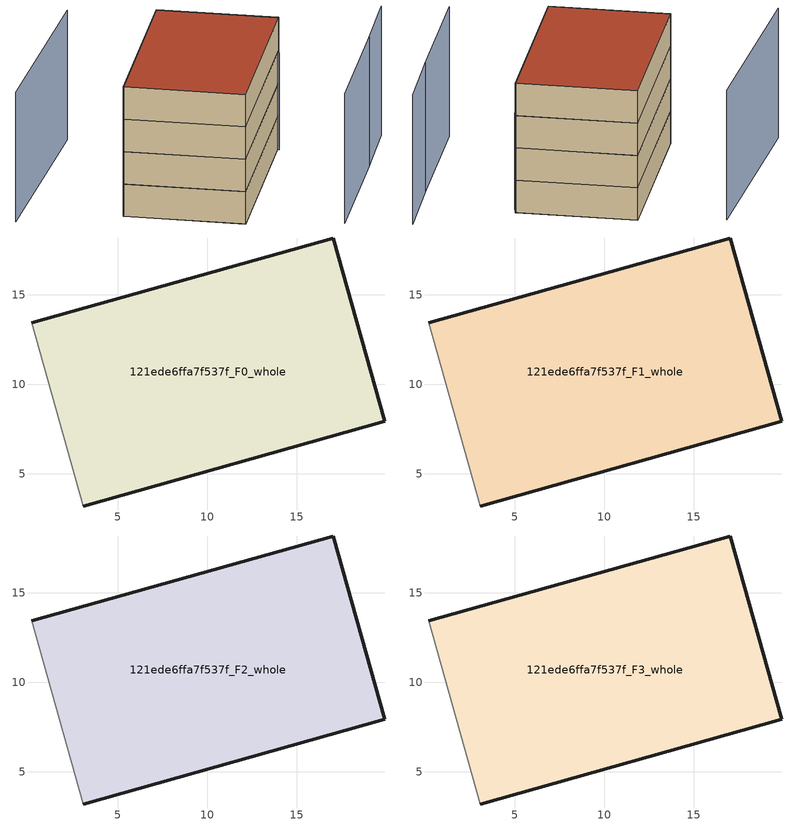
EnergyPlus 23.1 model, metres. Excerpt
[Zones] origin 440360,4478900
121ede6ffa7f537f_F0_whole
 floor ground (EU_floor_Construction): 19.91,7.93 17.03,18.16 0.21,13.42 3.08,3.2 z0
 wall outside (EU_wall_Construction): 0.21,13.42 17.03,18.16 19.91,7.93 3.08,3.2 z0:3
 wall adiabatic (EU_wall_Construction): 3.08,3.2 0.21,13.42 z0:3
121ede6ffa7f537f_F1_whole
 floor to 121ede6ffa7f537f_F0_whole (EU_floor_Construction): 19.9,7.93 17.02,18.16 0.2,13.42 3.08,3.2 z3
 wall outside (EU_wall_Construction): 0.21,13.42 17.03,18.16 19.91,7.93 3.08,3.2 z3:6
 wall adiabatic (EU_wall_Construction): 3.08,3.2 0.21,13.42 z3:6
121ede6ffa7f537f_F2_whole
 floor to 121ede6ffa7f537f_F1_whole (EU_floor_Construction): 19.9,7.93 17.02,18.16 0.2,13.42 3.08,3.2 z6
 wall outside (EU_wall_Construction): 0.21,13.42 17.03,18.16 19.91,7.93 3.08,3.2 z6:9
 wall adiabatic (EU_wall_Construction): 3.08,3.2 0.21,13.42 z6:9
121ede6ffa7f537f_F3_whole
 floor to 121ede6ffa7f537f_F2_whole (EU_floor_Construction): 19.9,7.93 17.02,18.16 0.2,13.42 3.08,3.2 z9
 wall outside (EU_wall_Construction): 0.21,13.42 17.03,18.16 19.91,7.93 3.08,3.2 z9:12
 wall adiabatic (EU_wall_Construction): 3.08,3.2 0.21,13.42 z9:12
 roof outside (EU_roof_Construction): 17.03,18.16 19.91,7.93 3.08,3.2 0.21,13.42 z12
shading: 6.81,-4.42 19.25,-0.95 / 13.67,25.02 -4.77,21.27 / 19.06,-0.98 25.92,1.04 z0:12; 19.33,7.59 16.53,17.53 z0:9
[Building]
EU S2 Campaign: North Axis=0; Terrain=City; Solar Distribution=FullExterior
[Site:Location]
Madrid: Latitude=40.5; Longitude=-3.5; Time Zone=1; Elevation=609
[SizingPeriod:WeatherFileDays]
AnnualSizingPeriod: Begin Month=1; Begin Day of Month=1; End Month=12; End Day of Month=31; Day of Week for Start Day=Monday; Use Weather File Daylight Saving Period=No; Use Weather File Rain and Snow Indicators=No
[MATERIAL]
EU_InternalMass_Material: Roughness=MediumRough; Thickness=0.1; Conductivity=1; Density=1800; Specific Heat=900; Thermal Absorptance=0.9; Solar Absorptance=0.7; Visible Absorptance=0.7
[MATERIAL:NOMASS] Roughness=MediumRough; Thermal Absorptance=0.9; Solar Absorptance=0.7; Visible Absorptance=0.7
Name | Thermal Resistance
EU_wall_NoMass | 0.609216
EU_roof_NoMass | 0.513268
EU_floor_NoMass | 0.568163
[CONSTRUCTION]
EU_wall_Construction: EU_wall_NoMass
EU_roof_Construction: EU_roof_NoMass
EU_floor_Construction: EU_floor_NoMass
EU_InternalMass_Construction: EU_InternalMass_Material
[ZONE] Type=1; Multiplier=1; Ceiling Height=autocalculate; Floor Area=autocalculate; Part of Total Floor Area=Yes
Name | Volume
121ede6ffa7f537f_F0_whole | 556.8
121ede6ffa7f537f_F1_whole; 121ede6ffa7f537f_F2_whole; 121ede6ffa7f537f_F3_whole | 556.801
[INTERNALMASS] Construction=EU_InternalMass_Construction; Surface Area=185.6
Name | Zone or ZoneList
121ede6ffa7f537f_F0_whole_EU_InternalMass | 121ede6ffa7f537f_F0_whole
121ede6ffa7f537f_F1_whole_EU_InternalMass | 121ede6ffa7f537f_F1_whole
121ede6ffa7f537f_F2_whole_EU_InternalMass | 121ede6ffa7f537f_F2_whole
121ede6ffa7f537f_F3_whole_EU_InternalMass | 121ede6ffa7f537f_F3_whole
[OTHEREQUIPMENT] Fuel Type=Electricity; Design Level Calculation Method=Watts/Area; Power per Zone Floor Area=1; Fraction Latent=0; Fraction Radiant=0; Fraction Lost=0; Carbon Dioxide Generation Rate=0; EndUse Subcategory=EU_Step8_InternalGains
Name | Zone or ZoneList or Space or SpaceList | Schedule
EU_Step8_InternalGain_121ede6ffa7f537f_F0_whole_f000 | 121ede6ffa7f537f_F0_whole | EU_Step8_GainSchedule_121ede6ffa7f537f_F0_whole_f000
EU_Step8_InternalGain_121ede6ffa7f537f_F1_whole_f000 | 121ede6ffa7f537f_F1_whole | EU_Step8_GainSchedule_121ede6ffa7f537f_F1_whole_f000
EU_Step8_InternalGain_121ede6ffa7f537f_F2_whole_f000 | 121ede6ffa7f537f_F2_whole | EU_Step8_GainSchedule_121ede6ffa7f537f_F2_whole_f000
EU_Step8_InternalGain_121ede6ffa7f537f_F3_whole_f000 | 121ede6ffa7f537f_F3_whole | EU_Step8_GainSchedule_121ede6ffa7f537f_F3_whole_f000
[ZONEVENTILATION:DESIGNFLOWRATE] Schedule=EU_AlwaysOn; Design Flow Rate Calculation Method=AirChanges/Hour; Air Changes per Hour=0.752966; Ventilation Type=Natural; Fan Pressure Rise=0; Fan Total Efficiency=1; Constant Term Coefficient=1; Temperature Term Coefficient=0; Velocity Term Coefficient=0; Velocity Squared Term Coefficient=0; Minimum Indoor Temperature=-100; Maximum Indoor Temperature=100; Delta Temperature=-100; Minimum Outdoor Temperature=-100; Maximum Outdoor Temperature=100; Maximum Wind Speed=40
Name | Zone or ZoneList or Space or SpaceList
EU_ConstantAir_121ede6ffa7f537f_F0_whole | 121ede6ffa7f537f_F0_whole
EU_ConstantAir_121ede6ffa7f537f_F1_whole | 121ede6ffa7f537f_F1_whole
EU_ConstantAir_121ede6ffa7f537f_F2_whole | 121ede6ffa7f537f_F2_whole
EU_ConstantAir_121ede6ffa7f537f_F3_whole | 121ede6ffa7f537f_F3_whole
[HVACTEMPLATE:THERMOSTAT] Constant Heating Setpoint=20; Constant Cooling Setpoint=50
EU_HeatOnly_121ede6ffa7f537f_F0_whole; EU_HeatOnly_121ede6ffa7f537f_F1_whole; EU_HeatOnly_121ede6ffa7f537f_F2_whole; EU_HeatOnly_121ede6ffa7f537f_F3_whole
[HVACTEMPLATE:ZONE:IDEALLOADSAIRSYSTEM] System Availability Schedule=EU_AlwaysOn; Maximum Heating Supply Air Temperature=50; Minimum Cooling Supply Air Temperature=13; Maximum Heating Supply Air Humidity Ratio=0.0156; Minimum Cooling Supply Air Humidity Ratio=0.0077; Heating Limit=NoLimit; Cooling Limit=NoLimit; Heating Availability Schedule=EU_AlwaysOn; Cooling Availability Schedule=EU_CoolingOff; Dehumidification Control Type=ConstantSensibleHeatRatio; Cooling Sensible Heat Ratio=0.7; Dehumidification Setpoint=60; Humidification Control Type=None; Humidification Setpoint=30; Outdoor Air Method=None; Outdoor Air Flow Rate per Person=0.00944; Outdoor Air Flow Rate per Zone Floor Area=0; Outdoor Air Flow Rate per Zone=0; Demand Controlled Ventilation Type=None; Outdoor Air Economizer Type=NoEconomizer; Heat Recovery Type=None; Sensible Heat Recovery Effectiveness=0.7; Latent Heat Recovery Effectiveness=0.65
Name | Template Thermostat
121ede6ffa7f537f_F0_whole | EU_HeatOnly_121ede6ffa7f537f_F0_whole
121ede6ffa7f537f_F1_whole | EU_HeatOnly_121ede6ffa7f537f_F1_whole
121ede6ffa7f537f_F2_whole | EU_HeatOnly_121ede6ffa7f537f_F2_whole
121ede6ffa7f537f_F3_whole | EU_HeatOnly_121ede6ffa7f537f_F3_whole
[SIZING:ZONE] Zone Cooling Design Supply Air Temperature Input Method=SupplyAirTemperature; Zone Cooling Design Supply Air Temperature=13; Zone Heating Design Supply Air Temperature Input Method=SupplyAirTemperature; Zone Heating Design Supply Air Temperature=50; Zone Cooling Design Supply Air Humidity Ratio=0.008; Zone Heating Design Supply Air Humidity Ratio=0.008; Cooling Design Air Flow Method=DesignDay; Cooling Design Air Flow Rate=0; Cooling Minimum Air Flow per Zone Floor Area=0.000762; Cooling Minimum Air Flow=0; Cooling Minimum Air Flow Fraction=0.2; Heating Design Air Flow Method=DesignDay; Heating Design Air Flow Rate=0; Heating Maximum Air Flow per Zone Floor Area=0.002032; Heating Maximum Air Flow=0.141576; Heating Maximum Air Flow Fraction=0.3; Account for Dedicated Outdoor Air System=No; Dedicated Outdoor Air System Control Strategy=NeutralSupplyAir; Dedicated Outdoor Air Low Setpoint Temperature for Design=autosize; Dedicated Outdoor Air High Setpoint Temperature for Design=autosize; Zone Load Sizing Method=Sensible Load Only No Latent Load; Zone Latent Cooling Design Supply Air Humidity Ratio Input Method=HumidityRatioDifference; Zone Cooling Design Supply Air Humidity Ratio Difference=0.005; Zone Latent Heating Design Supply Air Humidity Ratio Input Method=HumidityRatioDifference; Zone Humidification Design Supply Air Humidity Ratio Difference=0.005
121ede6ffa7f537f_F0_whole; 121ede6ffa7f537f_F1_whole; 121ede6ffa7f537f_F2_whole; 121ede6ffa7f537f_F3_whole
[SCHEDULE:CONSTANT]
Name | Hourly Value
EU_AlwaysOn | 1
EU_CoolingOff | 0
[SCHEDULE:FILE] Column Number=1; Rows to Skip at Top=0; Number of Hours of Data=8760; Column Separator=Comma; Interpolate to Timestep=No; Minutes per Item=60; Adjust Schedule for Daylight Savings=Yes
Name | File
EU_Step8_GainSchedule_121ede6ffa7f537f_F0_whole_f000 | ../../schedules/121ede6ffa7f537f/121ede6ffa7f537f_F0_whole_f000_gain.csv
EU_Step8_GainSchedule_121ede6ffa7f537f_F1_whole_f000 | ../../schedules/121ede6ffa7f537f/121ede6ffa7f537f_F1_whole_f000_gain.csv
EU_Step8_GainSchedule_121ede6ffa7f537f_F2_whole_f000 | ../../schedules/121ede6ffa7f537f/121ede6ffa7f537f_F2_whole_f000_gain.csv
EU_Step8_GainSchedule_121ede6ffa7f537f_F3_whole_f000 | ../../schedules/121ede6ffa7f537f/121ede6ffa7f537f_F3_whole_f000_gain.csv
